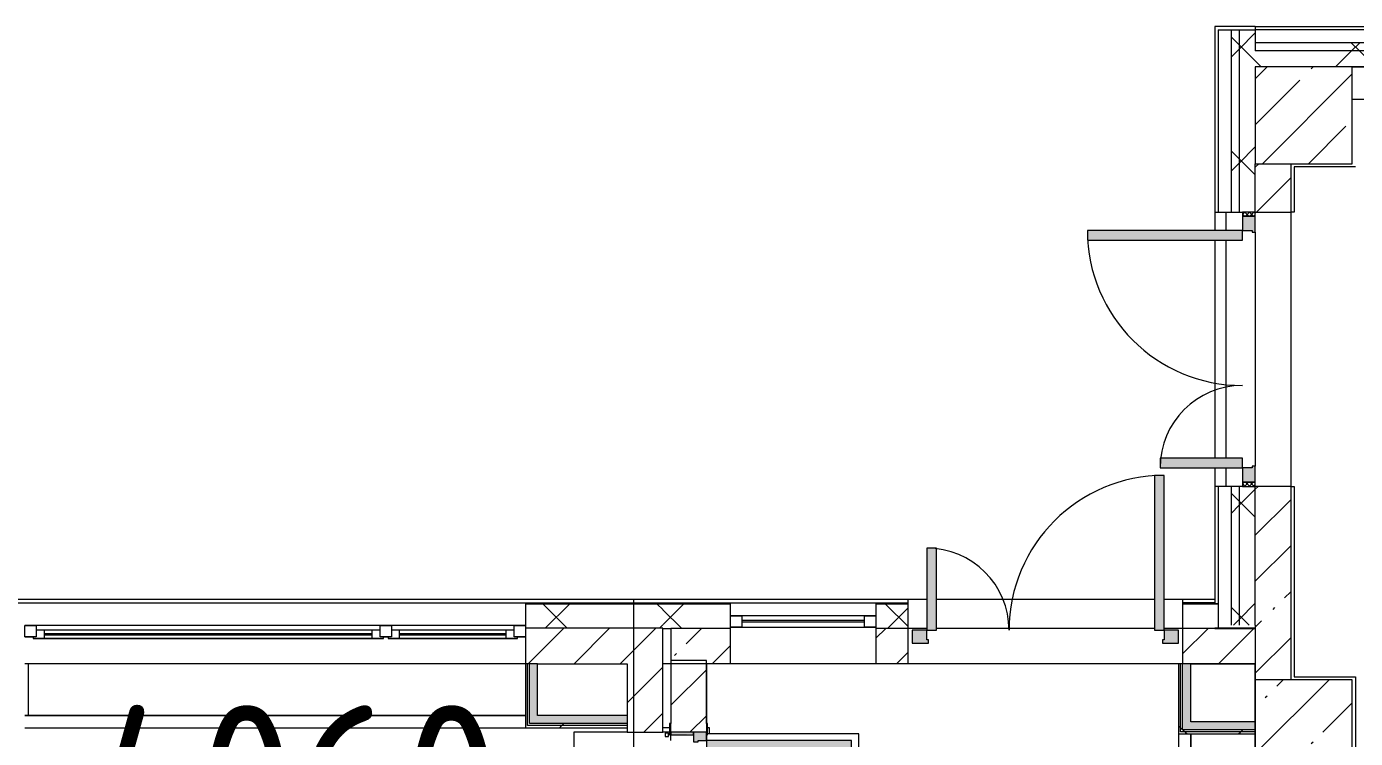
# Model space of a CAD drawing. Header units: millimetres. Extents: x -7229 to 196340, y -8553 to 29000.
# Drawn here: x 34550 to 42780, y 22937 to 27350 of the extents above; entities that cross this region are included whole.
import ezdxf

# ---------------------------------------------------------------- set-up
doc = ezdxf.new("R2010")
doc.units = ezdxf.units.MM
for name, color, linetype, lineweight in [('A-ANNO-DIMS', 7, 'Continuous', 9), ('A-ANNO-DIMS-500', 7, 'Continuous', 9), ('A-GLAZ', 7, 'Continuous', 5), ('A-WALL', 7, 'Continuous', 5), ('A-WALL-1', 7, 'Continuous', 9), ('I-WALL', 7, 'Continuous', 5), ('S-COLS', 7, 'Continuous', 5), ('S-STRS-MBND', 7, 'Continuous', 5), ('Оси', 7, 'Continuous', 9)]:
    doc.layers.add(name, color=color, linetype=linetype, lineweight=lineweight)
for name, color, linetype, lineweight, true_color in [('A-DOOR-3', 7, 'Continuous', 5, 0xe2e2e2), ('A-DOOR-4', 7, 'Continuous', 5, 0xaaaaaa), ('A-DOOR-FRAM-2', 7, 'Continuous', 5, 0xe2e2e2), ('A-DOOR-FRAM-3', 7, 'Continuous', 5, 0xaaaaaa), ('A-FLOR-2', 7, 'Continuous', 5, 0xaaaaaa), ('I-WALL-1', 7, 'Continuous', 5, 0xe7e7e7)]:
    doc.layers.add(name, color=color, linetype=linetype, lineweight=lineweight, true_color=true_color)
doc.styles.add('ISOCPEUR', font='isocpeur.ttf', dxfattribs={"width": 0.9, "height": 1000})
doc.dimstyles.new('ISO-2_0_0_9К_Средний_округл2', dxfattribs={"dimscale": 304.8, "dimtxt": 995.981176, "dimasz": 2.46063, "dimexe": 1.968504, "dimexo": 0, "dimgap": 0, "dimtad": 1, "dimdec": 0, "dimrnd": 10, "dimzin": 0, "dimdsep": 46, "dimtxsty": 'ISOCPEUR', "dimblk1": 'OBLIQUE', "dimblk2": 'OBLIQUE', "dimsah": 1, "dimcen": 0.09, "dimdle": 1.968504, "dimazin": 0, "dimtfac": 1, "dimtdec": 4, "dimtix": 1, "dimtmove": 0, "dimatfit": 3, "dimfxl": 1, "dimtvp": 1, "dimtolj": 1, "dimtzin": 0, "dimarcsym": 2})
pattern_1 = [(45, (0, 0), (-285.123, 285.123), []), (45, (285.12, 0), (-285.123, 285.123), [504.031, -100.806, 16.764, -84.042])]
pattern_2 = [(45, (0, 0), (-353.5534, 353.5534), []), (135, (0, 0), (-353.5534, -353.5534), [])]
pattern_3 = [(45, (0, 0), (-530.33, 530.33), []), (135, (0, 0), (-530.33, -530.33), [])]

# ---------------------------------------------------------------- blocks, each defined once
blk = doc.blocks.new('BSC_Колонна _Прямоугольная - 600х600-V27-1_2_3_птичка зашивка')
at = {"layer": 'S-COLS'}
h = blk.add_hatch(dxfattribs=at)
h.set_pattern_fill('FP_40', color=256, style=0, pattern_type=2)
h.set_pattern_definition([(45, (-42460, -26800), (-285.123, 285.123), []), (45, (-42174.88, -26800), (-285.123, 285.123), [504.031, -100.806, 16.764, -84.042])])
h.paths.add_polyline_path([(-80, -300), (300, -300), (300, 300), (-300, 300), (-300, -300)])
for p, q in [((300, 300), (-300, 300)), ((-300, 300), (-300, -300)), ((300, -300), (300, 300)), ((-300, -300), (300, -300))]:
    blk.add_line(p, q, dxfattribs=at)
blk = doc.blocks.new('BSC_Колонна _Прямоугольная - 600х600-V38-1_2_3_птичка зашивка')
at = {"layer": 'S-COLS'}
h = blk.add_hatch(dxfattribs=at)
h.set_pattern_fill('FP_52', color=256, style=0, pattern_type=2)
h.set_pattern_definition([(45, (-42460, -23000), (-285.123, 285.123), []), (45, (-42174.88, -23000), (-285.123, 285.123), [504.031, -100.806, 16.764, -84.042])])
h.paths.add_polyline_path([(300, -300), (300, 300), (-300, 300), (-300, -300), (142, -300)])
for p, q in [((300, 300), (-300, 300)), ((-300, 300), (-300, -300)), ((300, -300), (300, 300)), ((-300, -300), (300, -300))]:
    blk.add_line(p, q, dxfattribs=at)
blk = doc.blocks.new('110_Дверь_СКБ_2Ст - Д-1 Лестничная клетка EIS60-V83-1_2_3_птичка зашивка')
at = {"layer": 'A-DOOR-3'}
for points in [[(-587.5, 344.1), (-587.5, 1010), (-637.5, 1010), (-637.5, 110), (-587.5, 110)], [(662.5, 510), (612.5, 510), (612.5, 110), (662.5, 110), (662.5, 344.1)], [(712.5, -110), (712.5, 30), (697.5, 30), (697.5, -110)]]:
    blk.add_hatch(color=256, dxfattribs=at).paths.add_polyline_path(points)
h = blk.add_hatch(color=256, dxfattribs=at)
h.paths.add_polyline_path([(712.5, 98.9), (712.5, 110), (662.5, 110), (662.5, 60), (652.5, 60), (652.5, 30), (712.5, 30)])
h.paths.add_polyline_path([(-627.5, 50), (-627.5, 60), (-637.5, 60), (-637.5, 110), (-687.5, 110), (-687.5, 30), (-627.5, 30)])
at = {"layer": 'A-DOOR-FRAM-2'}
for points in [[(-672.5, 118), (-742.5, 118), (-742.5, 110), (-672.5, 110)], [(767.5, 118), (697.5, 118), (697.5, 110), (767.5, 110)], [(-672.5, -110), (-677.5, 30), (-687.5, 30), (-687.5, -110), (-677.5, -110)], [(-672.5, -110), (-742.5, -110), (-742.5, -118), (-672.5, -118)], [(767.5, -110), (697.5, -110), (697.5, -118), (767.5, -118)]]:
    blk.add_hatch(color=256, dxfattribs=at).paths.add_polyline_path(points)
at = {"layer": 'A-DOOR-4'}
for p, q in [((-637.5, 1010), (-637.5, 110)), ((-587.5, 1010), (-637.5, 1010)), ((-587.5, 110), (-587.5, 1010)), ((662.5, 510), (612.5, 510)), ((612.5, 510), (612.5, 110)), ((662.5, 110), (662.5, 510)), ((-637.5, 110), (-587.5, 110)), ((612.5, 110), (662.5, 110))]:
    blk.add_line(p, q, dxfattribs=at)
for centre, radius, start, end in [((-637.5, 110), 900, 0, 90), ((662.5, 110), 400, 90, 180)]:
    blk.add_arc(centre, radius, start, end, dxfattribs=at)
at = {"layer": 'A-DOOR-FRAM-3'}
for p, q in [((-672.5, 118), (-742.5, 118)), ((-742.5, 118), (-742.5, 110)), ((-742.5, 110), (-672.5, 110)), ((-637.5, 110), (-687.5, 110)), ((-687.5, 110), (-687.5, 30)), ((-672.5, 110), (-672.5, 118)), ((-637.5, 60), (-637.5, 110)), ((662.5, 110), (662.5, 60)), ((712.5, 110), (662.5, 110)), ((767.5, 118), (697.5, 118)), ((697.5, 118), (697.5, 110)), ((697.5, 110), (767.5, 110)), ((712.5, 30), (712.5, 110)), ((767.5, 110), (767.5, 118)), ((-687.5, 30), (-627.5, 30)), ((-672.5, 30), (-687.5, 30)), ((-687.5, 30), (-687.5, -110)), ((-672.5, -110), (-672.5, 30)), ((-627.5, 60), (-637.5, 60)), ((-627.5, 30), (-627.5, 60)), ((662.5, 60), (652.5, 60)), ((652.5, 60), (652.5, 30)), ((652.5, 30), (712.5, 30)), ((712.5, 30), (697.5, 30)), ((697.5, 30), (697.5, -110)), ((712.5, -110), (712.5, 30)), ((-672.5, -110), (-742.5, -110)), ((-742.5, -110), (-742.5, -118)), ((-742.5, -118), (-672.5, -118)), ((-687.5, -110), (-672.5, -110)), ((-672.5, -118), (-672.5, -110)), ((697.5, -110), (712.5, -110)), ((767.5, -110), (697.5, -110)), ((697.5, -110), (697.5, -118)), ((697.5, -118), (767.5, -118)), ((767.5, -118), (767.5, -110))]:
    blk.add_line(p, q, dxfattribs=at)
blk = doc.blocks.new('120_Окно_СКБ_2Ст - 120_Окно_СКБ_2Ст 3100х2500 _мал_створка слева_-V84-1_2_3_птичка зашивка')
at = {"layer": 'A-GLAZ'}
for p, q in [((-1550, -127), (-1550, -57)), ((-1550, -57), (-1480, -57)), ((1550, -57), (-1550, -57)), ((-1480, -57), (-1480, -127)), ((650, -127), (650, -57)), ((650, -57), (720, -57)), ((720, -57), (720, -127)), ((1480, -127), (1480, -57)), ((1480, -57), (1550, -57)), ((1550, -57), (1550, -127)), ((-1480, -127), (-1550, -127)), ((-1550, -127), (-1500, -127)), ((-1480, -127), (-1500, -127)), ((-1500, -127), (-1500, -137)), ((-1500, -137), (670, -137)), ((670, -137), (-1500, -137)), ((650, -87), (-1480, -87)), ((-1480, -87), (-1480, -127)), ((-1430, -137), (-1430, -87)), ((-1430, -107), (600, -107)), ((600, -117), (-1430, -117)), ((600, -137), (600, -87)), ((650, -127), (650, -87)), ((720, -127), (650, -127)), ((670, -127), (650, -127)), ((670, -127), (700, -127)), ((670, -137), (670, -127)), ((720, -127), (700, -127)), ((700, -127), (700, -137)), ((700, -137), (1500, -137)), ((1500, -137), (700, -137)), ((1480, -87), (720, -87)), ((720, -87), (720, -127)), ((770, -137), (770, -87)), ((770, -107), (1430, -107)), ((1430, -117), (770, -117)), ((1430, -137), (1430, -87)), ((1480, -127), (1480, -87)), ((1550, -127), (1480, -127)), ((1500, -127), (1480, -127)), ((1500, -127), (1550, -127)), ((1500, -137), (1500, -127))]:
    blk.add_line(p, q, dxfattribs=at)
blk = doc.blocks.new('110_Дверь_СКБ_2Ст_Наружная - ДН-1_л__ Двухстворчатая 1350 х3200 _ЛК_ в свету с верхним остеклением 2-22448815-1_2_3_птичка зашивка')
at = {"layer": 'A-DOOR-3'}
for points in [[(694.5, -91), (754.5, -91), (754.5, 869), (694.5, 869), (694.5, -78.7)], [(-655.5, -91), (-655.5, 419), (-715.5, 419), (-715.5, -91)]]:
    blk.add_hatch(color=256, dxfattribs=at).paths.add_polyline_path(points)
h = blk.add_hatch(color=256, dxfattribs=at)
h.paths.add_polyline_path([(844.5, -171), (844.5, -91), (754.5, -91), (754.5, -151), (744.5, -151), (744.5, -171), (754.5, -171)])
h.paths.add_polyline_path([(-715.5, -171), (-705.5, -171), (-705.5, -151), (-715.5, -151), (-715.5, -91), (-805.5, -91), (-805.5, -171)])
at = {"layer": 'A-DOOR-4'}
for p, q in [((754.5, 869), (694.5, 869)), ((694.5, 869), (694.5, -91)), ((754.5, -91), (754.5, 869)), ((-715.5, 419), (-715.5, -91)), ((-655.5, 419), (-715.5, 419)), ((-655.5, -91), (-655.5, 419)), ((-715.5, -91), (-655.5, -91)), ((694.5, -91), (754.5, -91))]:
    blk.add_line(p, q, dxfattribs=at)
for centre, radius, start, end in [((754.5, -91), 960, 90, 180), ((-715.5, -91), 510, 0, 90)]:
    blk.add_arc(centre, radius, start, end, dxfattribs=at)
at = {"layer": 'A-DOOR-FRAM-3'}
for p, q in [((-715.5, -91), (-805.5, -91)), ((-805.5, -91), (-805.5, -171)), ((-715.5, -151), (-715.5, -91)), ((-705.5, -151), (-715.5, -151)), ((-705.5, -171), (-705.5, -151)), ((754.5, -151), (744.5, -151)), ((744.5, -151), (744.5, -171)), ((754.5, -91), (754.5, -151)), ((844.5, -91), (754.5, -91)), ((844.5, -171), (844.5, -91)), ((-805.5, -171), (-705.5, -171)), ((744.5, -171), (844.5, -171))]:
    blk.add_line(p, q, dxfattribs=at)
blk = doc.blocks.new('120_Окно_СКБ_1Ст - 120_Окно_СКБ_1Ст 900х2500_h_ глухое-23537403-1_2_3_птичка зашивка')
at = {"layer": 'A-GLAZ'}
for p, q in [((-450, -67), (-450, 3)), ((-450, 3), (-380, 3)), ((450, 3), (-450, 3)), ((-380, 3), (-380, -67)), ((380, -67), (380, 3)), ((380, 3), (450, 3)), ((450, 3), (450, -67)), ((-380, -67), (-450, -67)), ((-450, -67), (450, -67)), ((380, -27), (-380, -27)), ((380, -37), (-380, -37)), ((450, -67), (380, -67))]:
    blk.add_line(p, q, dxfattribs=at)
blk = doc.blocks.new('110_Дверь_СКБ_2Ст_Наружная - ДН-1_л__ Двухстворчатая 1350 х3200 _ЛК_ в свету с верхним остеклением EI30-23529464-1_2_3_птичка зашивка')
at = {"layer": 'A-DOOR-3'}
for points in [[(694.5, 55), (694.5, -45), (754.5, -45), (754.5, 915), (694.5, 915), (694.5, 105)], [(-715.5, -25), (-715.5, -45), (-655.5, -45), (-655.5, 465), (-715.5, 465), (-715.5, 12.4)]]:
    blk.add_hatch(color=256, dxfattribs=at).paths.add_polyline_path(points)
h = blk.add_hatch(color=256, dxfattribs=at)
h.paths.add_polyline_path([(-805.5, -125), (-705.5, -125), (-705.5, -105), (-715.5, -105), (-715.5, -45), (-805.5, -45)])
h.paths.add_polyline_path([(744.5, -125), (844.5, -125), (844.5, -45), (754.5, -45), (754.5, -105), (744.5, -105)])
at = {"layer": 'A-DOOR-4'}
h = blk.add_hatch(dxfattribs=at)
h.set_pattern_fill('FP_123', color=256, style=0, pattern_type=2)
h.set_pattern_definition([(135, (1451.41, 189.685), (-14.14214, -14.14214), []), (225, (1451.41, 189.685), (14.14214, -14.14214), [])])
h.paths.add_polyline_path([(844.5, -125), (869.5, -125), (869.5, -45), (844.5, -45), (844.5, -105)])
at = {"layer": 'A-DOOR-FRAM-3'}
h = blk.add_hatch(dxfattribs=at)
h.set_pattern_fill('FP_124', color=256, style=0, pattern_type=2)
h.set_pattern_definition([(45, (-671.384, 189.685), (-14.1421, 14.1421), []), (135, (-671.384, 189.685), (-14.1421, -14.1421), [])])
h.paths.add_polyline_path([(-830.5, -45), (-830.5, -125), (-805.5, -125), (-805.5, -45)])
at = {"layer": 'A-DOOR-4'}
for p, q in [((754.5, 915), (694.5, 915)), ((694.5, 915), (694.5, -45)), ((754.5, -45), (754.5, 915)), ((-715.5, 465), (-715.5, -45)), ((-655.5, 465), (-715.5, 465)), ((-655.5, -45), (-655.5, 465)), ((-715.5, -45), (-655.5, -45)), ((694.5, -45), (754.5, -45))]:
    blk.add_line(p, q, dxfattribs=at)
for centre, radius, start, end in [((754.5, -45), 960, 90, 180), ((-715.5, -45), 510, 0, 90)]:
    blk.add_arc(centre, radius, start, end, dxfattribs=at)
at = {"layer": 'A-DOOR-FRAM-3'}
for p, q in [((-805.5, -45), (-830.5, -45)), ((-830.5, -45), (-830.5, -125)), ((-715.5, -45), (-805.5, -45)), ((-805.5, -45), (-805.5, -125)), ((-805.5, -125), (-805.5, -45)), ((-715.5, -105), (-715.5, -45)), ((754.5, -45), (754.5, -105)), ((844.5, -45), (754.5, -45)), ((844.5, -125), (844.5, -45)), ((869.5, -45), (844.5, -45)), ((844.5, -45), (844.5, -125)), ((869.5, -125), (869.5, -45)), ((-830.5, -125), (-805.5, -125)), ((-805.5, -125), (-705.5, -125)), ((-705.5, -105), (-715.5, -105)), ((-705.5, -125), (-705.5, -105)), ((754.5, -105), (744.5, -105)), ((744.5, -105), (744.5, -125)), ((744.5, -125), (844.5, -125)), ((844.5, -125), (869.5, -125))]:
    blk.add_line(p, q, dxfattribs=at)
blk = doc.blocks.new('Зашивка приборов отопления6 - Зашивка приборов отопления-33276534-1_2_3_птичка зашивка')
at = {"layer": 'A-WALL'}
for p, q in [((75235, 535), (73684.6, 535)), ((73684.6, 535), (73684.6, 460)), ((73684.6, 460), (73684.6, 60)), ((73684.6, 460), (75235, 460)), ((75235, 460), (73685, 460)), ((73685, 460), (73685, 60))]:
    blk.add_line(p, q, dxfattribs=at)
blk = doc.blocks.new('Зашивка приборов отопления11 - Зашивка приборов отопления-33278624-1_2_3_птичка зашивка')
at = {"layer": 'A-WALL'}
for p, q in [((37640, 23400), (34540, 23400)), ((34540, 23079), (37640, 23079)), ((37640, 23079), (34540, 23079)), ((34540, 23004), (37640, 23004))]:
    blk.add_line(p, q, dxfattribs=at)
blk = doc.blocks.new('DIMBLOCK1-1_2_3_птичка зашивка')
at = {"layer": 'A-ANNO-DIMS-500'}
for p, q in [((34210, 22366.8), (34210, 21236.4)), ((34210, 21836.4), (34210, 22366.8)), ((38270, 22366.8), (38270, 21236.4)), ((38270, 21836.4), (38270, 22366.8)), ((33610, 21836.4), (38870, 21836.4))]:
    blk.add_line(p, q, dxfattribs=at)
at = {"layer": 'A-ANNO-DIMS-500', "lineweight": 20}
for p, q in [((34210, 21836.4), (34585, 22211.4)), ((38270, 21836.4), (38645, 22211.4)), ((34210, 21836.4), (33835, 21461.4)), ((38270, 21836.4), (37895, 21461.4))]:
    blk.add_line(p, q, dxfattribs=at)
at = {"layer": 'A-ANNO-DIMS-500', "color": 0, "insert": (34928, 23142.9), "char_height": 1000, "width": 3148.833, "attachment_point": 1, "line_spacing_factor": 1.149209, "style": 'ISOCPEUR'}
blk.add_mtext('4060', dxfattribs=at)
blk = doc.blocks.new('_Oblique')
at = {"color": 0, "linetype": 'ByBlock', "lineweight": -2}
blk.add_line((-0.5, -0.5), (0.5, 0.5), dxfattribs=at)

msp = doc.modelspace()

# ---------------------------------------------------------------- hatches: boundary and pattern name
at = {"layer": 'A-WALL'}
h = msp.add_hatch(dxfattribs=at)
h.set_pattern_fill('FP_21', color=256, style=0, pattern_type=2)
h.set_pattern_definition(pattern_2)
h.paths.add_polyline_path([(42010, 23639.7), (42060, 23640.3), (42060, 24500), (42010, 24500), (42010, 23640.3)])
h.paths.add_polyline_path([(42050, 26200), (42060, 26200), (42060, 27330), (42010, 27330), (42010, 26200)])
h = msp.add_hatch(dxfattribs=at)
h.set_pattern_fill('FP_21', color=256, style=0, pattern_type=2)
h.set_pattern_definition(pattern_2)
h.paths.add_polyline_path([(42140.2, 23639.7), (42160, 23640.3), (42160, 24500), (42060, 24500), (42060, 23639.7)])
h.paths.add_polyline_path([(42080, 26200), (42160, 26200), (42160, 27330), (42060, 27330), (42060, 26200)])
h = msp.add_hatch(dxfattribs=at)
h.set_pattern_fill('FP_21', color=256, style=0, pattern_type=2)
h.set_pattern_definition(pattern_2)
h.paths.add_polyline_path([(84092.3, 27200), (84970, 27200), (84970, 27250), (80350, 27250), (80350, 27200), (82288.3, 27200)])
h.paths.add_polyline_path([(66955, 27200), (67110, 27200), (67110, 27250), (66160, 27250), (66160, 27200), (66760, 27200)])
h.paths.add_polyline_path([(68758.9, 27200), (70810, 27200), (70810, 27250), (68210, 27250), (68210, 27200)])
h.paths.add_polyline_path([(72910, 27200), (74250, 27200), (74250, 27250), (72910, 27250), (72910, 27210)])
h.paths.add_polyline_path([(77250, 27200), (77250, 27250), (76350, 27250), (76350, 27200), (76876.6, 27200)])
h.paths.add_polyline_path([(57550, 27200), (57705, 27200), (57705, 27250), (56860, 27250), (56860, 27200), (57350, 27200)])
h.paths.add_polyline_path([(60005, 27200), (61060, 27200), (61060, 27250), (60005, 27250), (60005, 27210)])
h.paths.add_polyline_path([(47660, 27200), (48760, 27200), (48760, 27250), (47660, 27250), (47660, 27210)])
h.paths.add_polyline_path([(54160, 27200), (54760, 27200), (54760, 27250), (53860, 27250), (53860, 27200)])
h.paths.add_polyline_path([(50860, 27200), (51760, 27200), (51760, 27250), (50860, 27250), (50860, 27210)])
h.paths.add_polyline_path([(42760, 27200), (44560, 27200), (44560, 27250), (42160, 27250), (42160, 27200), (42602, 27200)])
h = msp.add_hatch(dxfattribs=at)
h.set_pattern_fill('FP_21', color=256, style=0, pattern_type=2)
h.set_pattern_definition(pattern_2)
h.paths.add_polyline_path([(74040, 27100), (74250, 27100), (74250, 27200), (72910, 27200), (72910, 27100), (73540, 27100)])
h.paths.add_polyline_path([(42602, 27100), (44560, 27100), (44560, 27200), (42160, 27200), (42160, 27100)])
h.paths.add_polyline_path([(84100, 27100), (84970, 27100), (84965.4, 27200), (80350, 27198.1), (80350, 27100), (84092.3, 27100)])
h.paths.add_polyline_path([(60760, 27100), (61060, 27100), (61060, 27200), (60005, 27200), (60005, 27100), (60641.2, 27100)])
h.paths.add_polyline_path([(66160, 27100), (67078, 27102), (67078, 27110), (67110, 27110), (67110, 27200), (66160, 27200), (66160, 27140)])
h.paths.add_polyline_path([(47660, 27100), (48760, 27100), (48760, 27200), (47660, 27200), (47660, 27139.7)])
h.paths.add_polyline_path([(51600, 27100), (51760, 27100), (51760, 27200), (50860, 27200), (50860, 27100), (51400, 27100)])
h.paths.add_polyline_path([(77250, 27100), (77250, 27200), (76350, 27200), (76350, 27100), (76876.6, 27100)])
h.paths.add_polyline_path([(53860, 27100), (54760, 27100), (54760, 27200), (53860, 27200), (53860, 27140)])
h.paths.add_polyline_path([(68242, 27100), (70810, 27100), (70810, 27200), (68210, 27200), (68210, 27110), (68242, 27110), (68242, 27102), (68210, 27100)])
h.paths.add_polyline_path([(57705, 27100), (57705, 27200), (56860, 27200), (56860, 27100), (57550, 27100)])
h = msp.add_hatch(dxfattribs=at)
h.set_pattern_fill('FP_32', color=256, style=0, pattern_type=2)
h.set_pattern_definition([(135, (0, 0), (-176.7767, -176.7767), [])])
h.paths.add_polyline_path([(80650, 26900), (80650, 27100), (80350, 27100), (80350, 26900), (80484.4, 26900)])
h.paths.add_polyline_path([(61060, 26900), (61060, 27100), (60760, 27100), (60760, 26900)])
h.paths.add_polyline_path([(42760, 26900), (44560, 26900), (44560, 27100), (42760, 27100), (42760, 27061.4)])
h.paths.add_polyline_path([(66760, 26900), (67060, 26900), (67060, 27100), (66760, 27100), (66760, 27091.9)])
h.paths.add_polyline_path([(47660, 26900), (48160, 26900), (48160, 27100), (47660, 27100), (47660, 27079.6)])
h.paths.add_polyline_path([(76428.2, 26900), (76750, 26900), (76750, 27100), (76350, 27100), (76350, 26900)])
h.paths.add_polyline_path([(50860, 26900), (51760, 26900), (51760, 27100), (50860, 27100), (50860, 26925)])
h.paths.add_polyline_path([(60005, 26900), (60160, 26900), (60160, 27100), (60005, 27100), (60005, 26936.5)])
h.paths.add_polyline_path([(74250, 26900), (74250, 27100), (74040, 27100), (74040, 26900)])
h.paths.add_polyline_path([(73540, 26900), (73540, 27100), (72910, 27100), (72910, 26900), (73268.7, 26900)])
h.paths.add_polyline_path([(53860, 26900), (54160, 26900), (54160, 27100), (53860, 27100), (53860, 26969.4)])
h.paths.add_polyline_path([(70310, 26900), (70310, 27100), (68210, 27100), (68410, 26900), (69660.8, 26900)])
h.paths.add_polyline_path([(56860, 26900), (57705, 26900), (57705, 27100), (56860, 27100)])
h.paths.add_polyline_path([(68410, 26900), (68206, 27100), (68210, 26900), (68391.8, 26900)])
h = msp.add_hatch(dxfattribs=at)
h.set_pattern_fill('FP_21', color=256, style=0, pattern_type=2)
h.set_pattern_definition(pattern_2)
h.paths.add_polyline_path([(33860, 23620), (34540, 23620), (34540, 23769.7), (33860, 23769.7), (33860, 23628.5)])
h.paths.add_polyline_path([(38490, 23620), (38490, 23769.7), (37640, 23769.7), (37640, 23620), (38482.7, 23620)])
h = msp.add_hatch(dxfattribs=at)
h.set_pattern_fill('FP_21', color=256, style=0, pattern_type=2)
h.set_pattern_definition(pattern_2)
h.paths.add_polyline_path([(38539.5, 23620), (38910, 23620), (38910, 23769.7), (38490, 23769.7), (38492.3, 23620)])
h.paths.add_polyline_path([(39810, 23620), (40010, 23620), (40010, 23769.7), (39810, 23769.7), (39810, 23627.7)])
h.paths.add_polyline_path([(41710, 23620), (41930, 23620), (41930, 23769.7), (41710, 23769.7), (41710, 23640.3)])
at = {"layer": 'I-WALL'}
h = msp.add_hatch(dxfattribs=at)
h.set_pattern_fill('FP_1', color=256, style=0, pattern_type=2)
h.set_pattern_definition(pattern_1)
h.paths.add_polyline_path([(42273.6, 23300), (42380, 23300), (42380, 24500), (42160, 24500), (42160, 23300)])
h.paths.add_polyline_path([(42160, 26200), (42380, 26200), (42380, 26500), (42160, 26500)])
h = msp.add_hatch(dxfattribs=at)
h.set_pattern_fill('FP_1', color=256, style=0, pattern_type=2)
h.set_pattern_definition(pattern_1)
h.paths.add_polyline_path([(34465, 23400), (34540, 23400), (34540, 23620), (33610, 23619.7), (33610, 23400), (34210, 23400)])
h.paths.add_polyline_path([(38270, 23400), (38490, 23400), (38490, 23619.7), (38483, 23612.7)])
h.paths.add_polyline_path([(38270, 23400), (38482.7, 23620), (37640, 23619.7), (37640, 23400), (38092.2, 23400)])
h = msp.add_hatch(dxfattribs=at)
h.set_pattern_fill('FP_1', color=256, style=0, pattern_type=2)
h.set_pattern_definition(pattern_1)
h.paths.add_polyline_path([(42021.6, 23400), (42160, 23400), (42155, 23620), (41710, 23619.7), (41710, 23400), (41912.3, 23400)])
h.paths.add_polyline_path([(38760, 23400), (38910, 23400), (38910, 23620), (38540, 23619.7), (38540, 23420.3), (38760, 23420.3)])
h.paths.add_polyline_path([(40010, 23400), (40010, 23620), (39810, 23619.7), (39810, 23400)])
h = msp.add_hatch(dxfattribs=at)
h.set_pattern_fill('FP_1', color=256, style=0, pattern_type=2)
h.set_pattern_definition(pattern_1)
h.paths.add_polyline_path([(38270, 15200), (38490, 15200), (38490, 21575.3), (38270, 21575.3), (38270, 18862.5)])
h.paths.add_polyline_path([(38270, 22975.3), (38490, 22975.3), (38490, 23400), (38270, 23400), (38270, 23004)])
h = msp.add_hatch(dxfattribs=at)
h.set_pattern_fill('FP_1', color=256, style=0, pattern_type=2)
h.set_pattern_definition(pattern_1)
h.paths.add_polyline_path([(38760, 10450), (38757.9, 12125), (38540, 12125), (38540, 10450)])
h.paths.add_polyline_path([(38540, 13525), (38760, 13525), (38760, 21575.3), (38540, 21575.3), (38540, 13760)])
h.paths.add_polyline_path([(38760, 22975.3), (38760, 23420.3), (38540, 23420.3), (38540, 22975.3), (38710, 22975.3)])
h = msp.add_hatch(dxfattribs=at)
h.set_pattern_fill('FP_137', color=256, style=0, pattern_type=2)
h.set_pattern_definition(pattern_3)
h.paths.add_polyline_path([(41697.5, 22965), (41697.5, 23400), (41685, 23400), (41685, 22965)])
h = msp.add_hatch(dxfattribs=at)
h.set_pattern_fill('FP_137', color=256, style=0, pattern_type=2)
h.set_pattern_definition(pattern_3)
h.paths.add_polyline_path([(41697.5, 22977.5), (41710, 22977.5), (41710, 23400), (41697.5, 23400), (41697.5, 23040)])
h = msp.add_hatch(dxfattribs=at)
h.set_pattern_fill('FP_137', color=256, style=0, pattern_type=2)
h.set_pattern_definition(pattern_3)
h.paths.add_polyline_path([(38250, 23004), (38270, 23004), (38270, 23016.5), (37652.5, 23013.4), (37652.5, 23004), (38092.2, 23004)])
h = msp.add_hatch(dxfattribs=at)
h.set_pattern_fill('FP_137', color=256, style=0, pattern_type=2)
h.set_pattern_definition(pattern_3)
h.paths.add_polyline_path([(38245.4, 23016.5), (38270, 23016.5), (38270, 23029), (37665, 23029), (37665, 23016.5), (38092.2, 23016.5)])
h = msp.add_hatch(dxfattribs=at)
h.set_pattern_fill('FP_137', color=256, style=0, pattern_type=2)
h.set_pattern_definition(pattern_3)
h.paths.add_polyline_path([(42062.8, 22965), (42160, 22965), (42160, 22977.5), (41697.5, 22975), (41697.5, 22965), (42060.8, 22965)])
h = msp.add_hatch(dxfattribs=at)
h.set_pattern_fill('FP_137', color=256, style=0, pattern_type=2)
h.set_pattern_definition(pattern_3)
h.paths.add_polyline_path([(42058.2, 22977.5), (42160, 22977.5), (42160, 22990), (41710, 22990), (41710, 22977.5), (41997.3, 22977.5)])
at = {"layer": 'I-WALL-1'}
for points in [[(37665, 23029), (37715, 23029), (37715, 23400), (37665, 23400), (37665, 23079)], [(41760, 22990), (41760, 23400), (41710, 23400), (41710, 22990)], [(38250, 23029), (38270, 23029), (38270, 23079), (37715, 23079), (37715, 23029), (38240.9, 23029)], [(42053.7, 22990), (42160, 22990), (42160, 23040), (41760, 23040), (41760, 22990), (42008.6, 22990)]]:
    msp.add_hatch(color=256, dxfattribs=at).paths.add_polyline_path(points)

# ---------------------------------------------------------------- linework, layer by layer
at = {"layer": 'A-FLOR-2'}
for p, q in [((42780, 26480), (42400, 26480)), ((42400, 26480), (42400, 26200)), ((41910, 26200), (41910, 26085)), ((42400, 26200), (42380, 26200)), ((41910, 26025), (41910, 24675)), ((41910, 24615), (41910, 24500)), ((42380, 24500), (42400, 24500)), ((42400, 24500), (42400, 23320)), ((34560, 23400), (34560, 23079)), ((37640, 23400), (34560, 23400)), ((38540, 23400), (38490, 23400)), ((42400, 23320), (42780, 23320)), ((42780, 23320), (42780, 22100)), ((34560, 23079), (37640, 23079)), ((37940, 22975.3), (37940, 21575.3)), ((38270, 22975.3), (37940, 22975.3)), ((38532, 23004), (38490, 23004)), ((38532, 22975.3), (38490, 22975.3)), ((38780, 23004), (38768, 23004)), ((39704.2, 22965.3), (38768, 22965.3)), ((38780, 22965.3), (38780, 23004)), ((38540, 22925.3), (38540, 22960.3))]:
    msp.add_line(p, q, dxfattribs=at)
msp.add_arc((38760, 22925.3), 945, 283.90489, 2.42594, dxfattribs=at)
at = {"layer": 'A-WALL'}
for p, q in [((42160, 27350), (41910, 27350)), ((41910, 27350), (41910, 26200)), ((42160, 27350), (50860, 27350)), ((42760, 26900), (44560, 26900)), ((41910, 26200), (42080, 26200)), ((41980, 26085), (41980, 26200)), ((41980, 24675), (41980, 26025)), ((42160, 26075), (42160, 24625)), ((41980, 24500), (41980, 24615)), ((42080, 24500), (41910, 24500)), ((41910, 24500), (41910, 23777.7)), ((33859.9, 23799.7), (40125, 23799.7)), ((40010, 23620), (40010, 23799.7)), ((40185, 23799.7), (41535, 23799.7)), ((41595, 23799.7), (41910.6, 23799.7)), ((41710, 23799.7), (41710, 23620)), ((33860, 23777.7), (40010, 23777.7)), ((37640, 23777.7), (37640, 23620)), ((38910, 23620), (38910, 23777.7)), ((39810, 23777.7), (39810, 23620)), ((41910, 23777.7), (41710, 23777.7)), ((41930, 23639.7), (41930, 23619.7)), ((38490, 23619.7), (38540, 23619.7)), ((40125, 23619.7), (40010, 23619.7)), ((41535, 23619.7), (40185, 23619.7)), ((41710, 23619.7), (41595, 23619.7)), ((41930, 23619.7), (42160, 23619.7)), ((38505, 22969.3), (38505, 22949.3)), ((38525, 22969.3), (38505, 22969.3)), ((38525, 22949.3), (38525, 22969.3)), ((38505, 22949.3), (38525, 22949.3))]:
    msp.add_line(p, q, dxfattribs=at)
at = {"layer": 'A-WALL-1'}
for p, q in [((41930, 27330), (42160, 27330)), ((41930, 27330), (41930, 26200)), ((42010, 27330), (42010, 26200)), ((42060, 27330), (42060, 26200)), ((42160, 27350), (42160, 27200)), ((44560, 27330), (42160, 27330)), ((44560, 27250), (42160, 27250)), ((44560, 27200), (42160, 27200)), ((44560, 27100), (42760, 27100)), ((42760, 27100), (44560, 27100)), ((42160, 26200), (42160, 26500)), ((41930, 24500), (41930, 23639.7)), ((42010, 24500), (42010, 23639.7)), ((42060, 24500), (42060, 23639.7)), ((42160, 23639.7), (42160, 24500)), ((38910, 23772.7), (37640, 23772.7)), ((38910, 23769.7), (37640, 23769.7)), ((40010, 23772.7), (39810, 23772.7)), ((40010, 23769.7), (39810, 23769.7)), ((41930, 23772.7), (41710, 23772.7)), ((41930, 23769.7), (41710, 23769.7)), ((41910, 23772.7), (41910, 23777.7)), ((38490, 23620), (37640, 23620)), ((38490, 23619.7), (38490, 23620)), ((38540, 23619.7), (38540, 23620)), ((38540, 23620), (38910, 23620)), ((39810, 23620), (40010, 23620)), ((41710, 23620), (41910, 23620)), ((41910, 23620), (41910, 23619.7)), ((41910, 23619.7), (41930, 23619.7)), ((37715, 23400), (37640, 23400)), ((37652.5, 23016.5), (37652.5, 23400)), ((37665, 23029), (37665, 23400)), ((41697.5, 22977.5), (41697.5, 23400)), ((41760, 23400), (41710, 23400)), ((41710, 22990), (41710, 23400)), ((38270, 23016.5), (37652.5, 23016.5)), ((38270, 23029), (37665, 23029)), ((42160, 22977.5), (41697.5, 22977.5)), ((42160, 22990), (41710, 22990))]:
    msp.add_line(p, q, dxfattribs=at)
at = {"layer": 'I-WALL'}
for p, q in [((42380, 26500), (42380, 23300)), ((42160, 26200), (42380, 26200)), ((42380, 24500), (42160, 24500)), ((42160, 23639.7), (42160, 23300)), ((37640, 23620), (37640, 23004)), ((38490, 22975.3), (38490, 23619.7)), ((38540, 23619.7), (38540, 23030.3)), ((38910, 23400), (38910, 23620)), ((39810, 23620), (39810, 23400)), ((40010, 23400), (40010, 23620)), ((40010, 23620), (40125, 23620)), ((40185, 23620), (41535, 23620)), ((41595, 23620), (41710, 23620)), ((41710, 23620), (41710, 23400)), ((42160, 23620), (41910, 23620)), ((34560, 23400), (34540, 23400)), ((37715, 23400), (38270, 23400)), ((37715, 23079), (37715, 23400)), ((38270, 23400), (38270, 22975.3)), ((38760, 23420.3), (38540, 23420.3)), ((41710, 23400), (38540, 23400)), ((38760, 23030.3), (38760, 23420.3)), ((41685, 23400), (41685, 22965)), ((41760, 23400), (42160, 23400)), ((41760, 23040), (41760, 23400)), ((38270, 23079), (37715, 23079)), ((37640, 23004), (38270, 23004)), ((38270, 22975.3), (38490, 22975.3)), ((41685, 22965), (42160, 22965)), ((42160, 23040), (41760, 23040))]:
    msp.add_line(p, q, dxfattribs=at)
at = {"layer": 'S-STRS-MBND'}
for p, q in [((38760, 23400), (38760, 20600)), ((42160, 23400), (38760, 23400)), ((42160, 20600), (42160, 23400))]:
    msp.add_line(p, q, dxfattribs=at)
at = {"layer": 'Оси'}
msp.add_line((38310, 11299.7), (38310, 23799.7), dxfattribs=at)

# ---------------------------------------------------------------- block references
at = {"layer": 'A-DOOR-4'}
for name, p, rotation in [('110_Дверь_СКБ_2Ст_Наружная - ДН-1_л__ Двухстворчатая 1350 х3200 _ЛК_ в свету с верхним остеклением EI30-23529464-1_2_3_птичка зашивка', (42035, 25330.5), 89.9999999999999), ('110_Дверь_СКБ_2Ст - Д-1 Лестничная клетка EIS60-V83-1_2_3_птичка зашивка', (38650, 22287.8), 269.9999999999999)]:
    msp.add_blockref(name, p, dxfattribs=dict(at, rotation=rotation))
msp.add_blockref('110_Дверь_СКБ_2Ст_Наружная - ДН-1_л__ Двухстворчатая 1350 х3200 _ЛК_ в свету с верхним остеклением 2-22448815-1_2_3_птичка зашивка', (40840.5, 23698.7), dxfattribs=at)
at = {"layer": 'A-GLAZ'}
for name, p in [('120_Окно_СКБ_2Ст - 120_Окно_СКБ_2Ст 3100х2500 _мал_створка слева_-V84-1_2_3_птичка зашивка', (36090, 23694.7)), ('120_Окно_СКБ_1Ст - 120_Окно_СКБ_1Ст 900х2500_h_ глухое-23537403-1_2_3_птичка зашивка', (39360, 23694.7))]:
    msp.add_blockref(name, p, dxfattribs=at)
at = {"layer": 'A-WALL'}
msp.add_blockref('Зашивка приборов отопления11 - Зашивка приборов отопления-33278624-1_2_3_птичка зашивка', (0, 0), dxfattribs=at)
at = {"layer": 'A-WALL', "rotation": 89.9999999999998}
msp.add_blockref('Зашивка приборов отопления6 - Зашивка приборов отопления-33276534-1_2_3_птичка зашивка', (42220, -52270), dxfattribs=at)
at = {"layer": 'S-COLS'}
for name, p in [('BSC_Колонна _Прямоугольная - 600х600-V27-1_2_3_птичка зашивка', (42460, 26800)), ('BSC_Колонна _Прямоугольная - 600х600-V38-1_2_3_птичка зашивка', (42460, 23000))]:
    msp.add_blockref(name, p, dxfattribs=at)

# ---------------------------------------------------------------- dimensions: what is measured, and where the dimension line sits
at = {"layer": 'A-ANNO-DIMS'}
dim = msp.add_linear_dim(base=(38270, 21836.4), p1=(34210, 22366.8), p2=(38270, 22366.8), dimstyle='ISO-2_0_0_9К_Средний_округл2', override={"dimpost": '<>', "dimfxl": 4060}, dxfattribs=at)
dim.commit()
dim.dimension.update_dxf_attribs({"geometry": 'DIMBLOCK1-1_2_3_птичка зашивка', "text_midpoint": (36240, 22336.4)})

doc.saveas('drawing.dxf')
